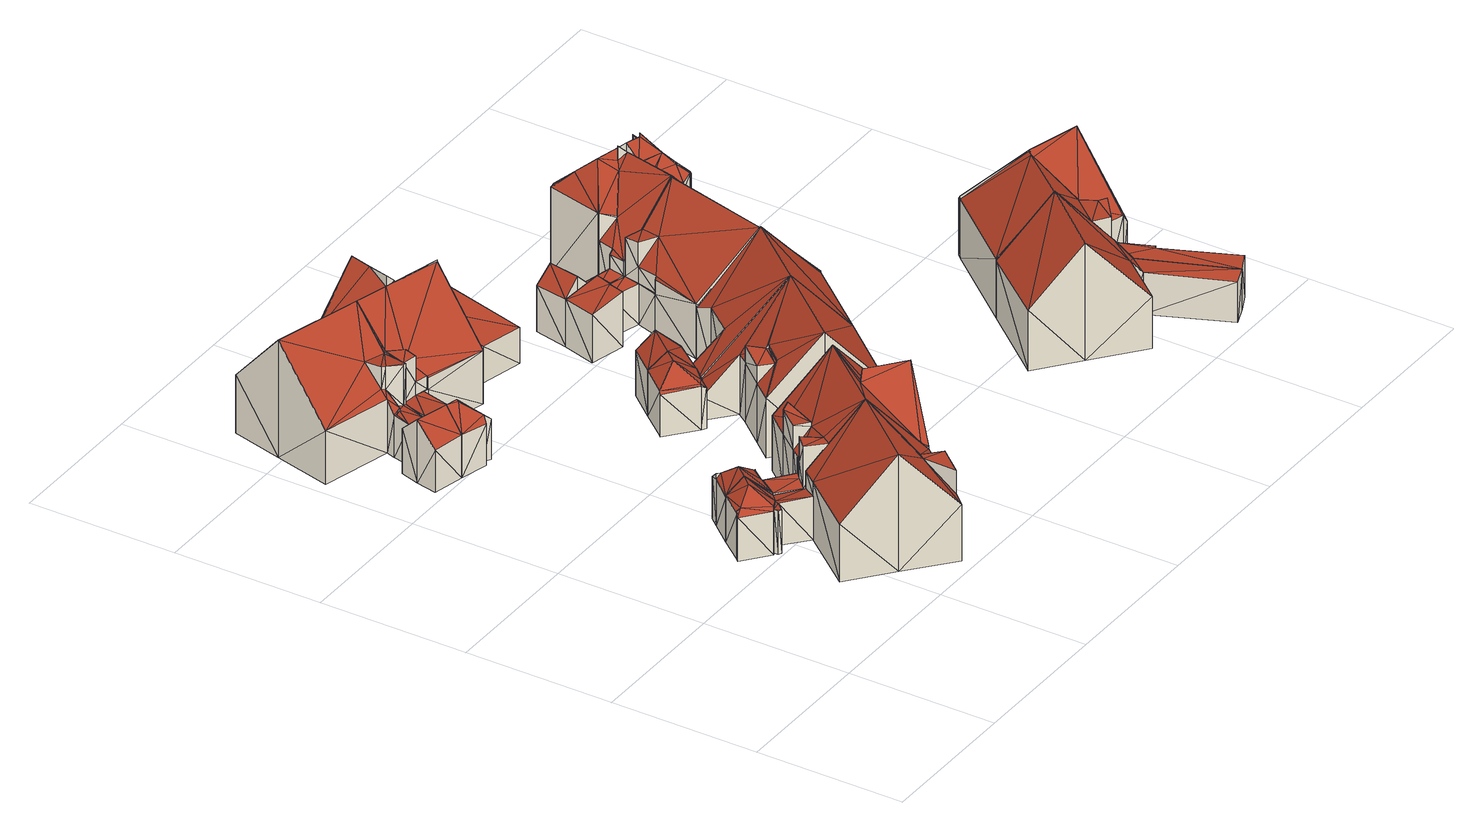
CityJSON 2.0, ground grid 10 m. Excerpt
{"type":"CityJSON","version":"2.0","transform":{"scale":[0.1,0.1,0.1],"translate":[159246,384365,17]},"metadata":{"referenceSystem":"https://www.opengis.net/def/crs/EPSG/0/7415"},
"CityObjects":{
"building1":{"type":"Building","attributes":{"oorspronkelijk_bouwjaar":1928,"status":"Pand in gebruik","geconstateerd":false,"h_maaiveld":18.14,"dak_type":"slanted","pw_datum":"2016-12-01","pw_actueel":"yes","pw_bron":"ahn3","reconstructie_methode":"tudelft3d-geoflow","versie_methode":"v21.03.1","kas_warenhuis":false,"ondergronds_type":"above ground","lod11_replace":false,"reconstruction_skipped":false},"geometry":[{"type":"MultiSurface","lod":"2.2","boundaries":[[[0,1,2]],[[3,4,5]],[[6,4,7]],[[8,9,7]],[[10,1,11]],[[11,1,0]],[[2,12,0]],[[9,0,13]],[[11,0,9]],[[11,9,8]],[[6,14,4]],[[9,6,7]],[[14,15,16]],[[6,15,14]],[[4,14,5]],[[14,17,5]],[[18,5,17]],[[19,0,20]],[[20,0,12]],[[21,22,23]],[[24,21,23]],[[1,22,2]],[[23,22,1]],[[25,6,9]],[[26,25,9]],[[27,7,4]],[[28,27,4]],[[29,10,11]],[[30,29,11]],[[30,11,31]],[[31,11,32]],[[32,11,8]],[[33,18,17]],[[34,33,17]],[[28,4,35]],[[35,4,3]],[[36,13,0]],[[19,36,0]],[[37,9,13]],[[36,37,13]],[[22,21,38]],[[20,12,2]],[[22,20,2]],[[39,40,33]],[[33,5,18]],[[33,40,5]],[[41,17,14]],[[42,34,41]],[[41,34,17]],[[41,14,16]],[[43,41,16]],[[44,15,25]],[[25,15,6]],[[35,3,40]],[[40,3,5]],[[40,39,45]],[[43,16,15]],[[44,43,15]],[[42,41,46]],[[32,8,27]],[[27,8,7]],[[31,32,26]],[[47,31,26]],[[24,23,48]],[[23,1,10]],[[29,23,10]],[[34,42,45]],[[33,34,45]],[[45,42,49]],[[33,45,39]],[[20,22,38]],[[30,38,48]],[[19,20,38]],[[30,48,29]],[[48,23,29]],[[19,38,30]],[[37,19,30]],[[37,36,19]],[[37,30,31]],[[46,32,27]],[[25,26,46]],[[46,26,32]],[[44,41,43]],[[25,46,41]],[[44,25,41]],[[42,46,49]],[[49,46,28]],[[28,46,27]],[[40,45,35]],[[35,49,28]],[[35,45,49]],[[24,48,38]],[[21,24,38]]],"semantics":{"surfaces":[{"type":"GroundSurface"},{"type":"WallSurface"},{"type":"RoofSurface"}],"values":[0,0,0,0,0,0,0,0,0,0,0,0,0,0,0,0,0,1,1,1,1,1,1,1,1,1,1,1,1,1,1,1,1,1,1,1,1,1,1,1,1,1,1,1,1,1,1,1,1,1,1,1,1,1,1,1,1,1,1,1,1,1,1,1,1,1,2,2,2,2,2,2,2,2,2,2,2,2,2,2,2,2,2,2,2,2,2,2,2,2,2,2,2]}}]},
"building2":{"type":"Building","attributes":{"oorspronkelijk_bouwjaar":1928,"status":"Pand in gebruik","geconstateerd":false,"h_maaiveld":17.98,"dak_type":"slanted","pw_datum":"2016-12-01","pw_actueel":"yes","pw_bron":"ahn3","reconstructie_methode":"tudelft3d-geoflow","versie_methode":"v21.03.1","kas_warenhuis":false,"ondergronds_type":"above ground","lod11_replace":false,"reconstruction_skipped":false},"geometry":[{"type":"Solid","lod":"2.2","boundaries":[[[[50,51,52]],[[52,51,53]],[[53,51,54]],[[51,50,55]],[[53,56,57]],[[58,59,60]],[[61,59,58]],[[52,53,57]],[[57,56,60]],[[60,59,57]],[[62,58,63]],[[64,58,62]],[[65,64,66]],[[61,58,64]],[[64,62,66]],[[67,56,53]],[[68,67,53]],[[69,50,52]],[[70,69,52]],[[71,61,64]],[[72,71,64]],[[73,65,74]],[[74,65,66]],[[75,51,76]],[[76,51,55]],[[70,52,77]],[[77,52,57]],[[72,64,73]],[[73,64,65]],[[68,53,78]],[[78,53,54]],[[76,55,50]],[[69,76,50]],[[77,57,59]],[[79,77,59]],[[80,60,67]],[[67,60,56]],[[81,82,83]],[[83,82,79]],[[74,66,62]],[[84,74,62]],[[78,54,51]],[[75,78,51]],[[85,86,87]],[[88,89,81]],[[81,89,82]],[[82,89,90]],[[91,92,90]],[[89,91,90]],[[86,85,88]],[[88,85,89]],[[83,79,71]],[[71,79,61]],[[61,79,59]],[[84,62,93]],[[93,62,63]],[[93,63,58]],[[94,93,58]],[[94,58,80]],[[80,58,60]],[[92,91,95]],[[76,69,75]],[[75,69,70]],[[67,77,92]],[[80,67,95]],[[82,77,79]],[[92,77,82]],[[90,92,82]],[[95,67,92]],[[88,71,86]],[[81,83,88]],[[86,71,87]],[[88,83,71]],[[74,84,73]],[[73,84,72]],[[75,70,68]],[[78,75,68]],[[67,68,77]],[[68,70,77]],[[95,91,80]],[[80,91,94]],[[94,91,89]],[[84,93,87]],[[93,85,87]],[[87,71,72]],[[87,72,84]],[[94,89,85]],[[93,94,85]]]],"semantics":{"surfaces":[{"type":"GroundSurface"},{"type":"WallSurface"},{"type":"RoofSurface"}],"values":[[0,0,0,0,0,0,0,0,0,0,0,0,0,0,0,1,1,1,1,1,1,1,1,1,1,1,1,1,1,1,1,1,1,1,1,1,1,1,1,1,1,1,1,1,1,1,1,1,1,1,1,1,1,1,1,1,1,1,1,1,1,2,2,2,2,2,2,2,2,2,2,2,2,2,2,2,2,2,2,2,2,2,2,2,2,2,2,2]]}}]},
"building3":{"type":"Building","attributes":{"oorspronkelijk_bouwjaar":1928,"status":"Pand in gebruik","geconstateerd":false,"h_maaiveld":18.12,"dak_type":"slanted","pw_datum":"2016-12-01","pw_actueel":"yes","pw_bron":"ahn3","reconstructie_methode":"tudelft3d-geoflow","versie_methode":"v21.03.1","kas_warenhuis":false,"ondergronds_type":"above ground","lod11_replace":false,"reconstruction_skipped":false},"geometry":[{"type":"Solid","lod":"2.2","boundaries":[[[[96,97,98]],[[99,96,98]],[[4,96,99]],[[100,7,101]],[[102,100,103]],[[104,105,102]],[[10,106,107]],[[108,104,109]],[[108,109,110]],[[107,11,108]],[[107,108,111]],[[107,111,112]],[[106,11,107]],[[108,11,104]],[[105,100,102]],[[100,101,103]],[[11,105,104]],[[7,99,101]],[[4,99,7]],[[3,96,4]],[[113,112,114]],[[114,112,111]],[[115,102,116]],[[117,115,116]],[[116,102,103]],[[118,119,98]],[[30,11,120]],[[121,30,120]],[[120,11,106]],[[122,107,113]],[[113,107,112]],[[121,120,123]],[[124,7,125]],[[125,7,100]],[[126,101,99]],[[127,126,99]],[[127,99,119]],[[119,99,98]],[[128,3,4]],[[28,128,4]],[[129,130,131]],[[132,129,131]],[[104,130,109]],[[131,130,104]],[[133,134,135]],[[135,134,136]],[[137,138,139]],[[139,138,125]],[[125,138,140]],[[131,104,102]],[[115,131,102]],[[132,131,134]],[[133,132,134]],[[141,108,142]],[[142,108,110]],[[143,97,96]],[[144,143,145]],[[145,143,96]],[[144,145,146]],[[120,106,10]],[[147,120,10]],[[142,110,109]],[[130,142,109]],[[145,96,128]],[[128,96,3]],[[148,149,150]],[[149,148,151]],[[147,10,107]],[[122,147,107]],[[114,111,108]],[[141,114,108]],[[28,4,124]],[[124,4,7]],[[118,98,97]],[[143,118,97]],[[116,103,101]],[[126,116,101]],[[117,116,138]],[[138,116,140]],[[152,105,11]],[[30,152,11]],[[139,125,152]],[[105,125,100]],[[152,125,105]],[[137,153,138]],[[135,136,129]],[[129,136,130]],[[120,147,123]],[[150,122,148]],[[123,147,122]],[[123,122,150]],[[151,141,149]],[[123,150,30]],[[141,150,149]],[[121,123,30]],[[141,151,114]],[[30,150,141]],[[124,126,127]],[[154,124,127]],[[154,127,155]],[[28,124,154]],[[155,127,119]],[[118,155,119]],[[118,143,146]],[[155,146,154]],[[155,118,146]],[[146,143,144]],[[128,146,145]],[[28,154,128]],[[128,154,146]],[[135,129,133]],[[133,129,132]],[[140,124,125]],[[116,126,140]],[[140,126,124]],[[148,122,151]],[[151,122,114]],[[114,122,113]],[[152,153,139]],[[139,153,137]],[[30,141,134]],[[130,136,142]],[[138,153,115]],[[141,136,134]],[[115,134,131]],[[138,115,117]],[[153,152,30]],[[115,153,134]],[[153,30,134]],[[136,141,142]]]],"semantics":{"surfaces":[{"type":"GroundSurface"},{"type":"WallSurface"},{"type":"RoofSurface"}],"values":[[0,0,0,0,0,0,0,0,0,0,0,0,0,0,0,0,0,0,0,0,1,1,1,1,1,1,1,1,1,1,1,1,1,1,1,1,1,1,1,1,1,1,1,1,1,1,1,1,1,1,1,1,1,1,1,1,1,1,1,1,1,1,1,1,1,1,1,1,1,1,1,1,1,1,1,1,1,1,1,1,1,1,1,1,1,1,1,2,2,2,2,2,2,2,2,2,2,2,2,2,2,2,2,2,2,2,2,2,2,2,2,2,2,2,2,2,2,2,2,2,2,2,2,2,2,2,2,2,2,2]]}}]},
"building4":{"type":"Building","attributes":{"oorspronkelijk_bouwjaar":1928,"status":"Pand in gebruik","geconstateerd":false,"h_maaiveld":17.96,"dak_type":"slanted","pw_datum":"2016-12-01","pw_actueel":"yes","pw_bron":"ahn3","reconstructie_methode":"tudelft3d-geoflow","versie_methode":"v21.03.1","kas_warenhuis":false,"ondergronds_type":"above ground","lod11_replace":false,"reconstruction_skipped":false},"geometry":[{"type":"Solid","lod":"2.2","boundaries":[[[[156,157,158]],[[159,160,52]],[[61,64,161]],[[158,157,162]],[[163,161,158]],[[161,164,61]],[[165,166,167]],[[158,161,64]],[[166,168,52]],[[160,166,52]],[[169,166,165]],[[166,160,167]],[[168,50,52]],[[170,50,168]],[[171,160,159]],[[159,172,164]],[[171,159,164]],[[172,61,164]],[[64,173,156]],[[158,64,156]],[[173,65,156]],[[174,165,167]],[[175,174,167]],[[176,61,172]],[[177,178,176]],[[176,178,61]],[[179,162,180]],[[180,162,157]],[[181,171,164]],[[182,181,164]],[[183,184,185]],[[186,187,188]],[[188,187,189]],[[190,65,191]],[[191,65,173]],[[184,183,179]],[[179,158,162]],[[179,183,158]],[[182,164,161]],[[192,182,161]],[[193,194,195]],[[195,194,192]],[[196,197,194]],[[193,196,194]],[[188,189,198]],[[199,156,190]],[[190,156,65]],[[176,172,200]],[[200,172,159]],[[201,160,181]],[[181,160,171]],[[175,167,160]],[[201,175,160]],[[202,169,174]],[[174,169,165]],[[203,163,158]],[[183,203,158]],[[72,64,178]],[[178,64,61]],[[69,50,204]],[[204,50,170]],[[204,170,168]],[[205,204,168]],[[205,168,206]],[[206,168,166]],[[191,173,64]],[[72,191,64]],[[207,196,208]],[[209,207,208]],[[206,166,202]],[[202,166,169]],[[70,52,69]],[[69,52,50]],[[209,208,210]],[[195,192,203]],[[203,192,163]],[[163,192,161]],[[196,176,197]],[[207,177,196]],[[196,177,176]],[[187,186,211]],[[199,180,156]],[[156,180,157]],[[200,159,52]],[[70,200,52]],[[69,204,205]],[[70,69,212]],[[212,69,205]],[[70,212,213]],[[180,199,214]],[[188,198,186]],[[214,199,211]],[[198,211,186]],[[214,211,198]],[[214,179,180]],[[72,187,191]],[[185,184,189]],[[214,184,179]],[[198,184,214]],[[185,189,187]],[[189,184,198]],[[185,187,72]],[[194,197,182]],[[181,197,200]],[[200,197,176]],[[192,194,182]],[[182,197,181]],[[205,206,212]],[[174,206,202]],[[174,175,206]],[[175,212,206]],[[213,212,175]],[[210,178,177]],[[209,177,207]],[[209,210,177]],[[193,203,208]],[[178,210,72]],[[203,183,208]],[[185,210,208]],[[193,208,196]],[[203,193,195]],[[183,185,208]],[[185,72,210]],[[200,213,201]],[[200,70,213]],[[200,201,181]],[[201,213,175]],[[187,211,191]],[[191,199,190]],[[191,211,199]]]],"semantics":{"surfaces":[{"type":"GroundSurface"},{"type":"WallSurface"},{"type":"RoofSurface"}],"values":[[0,0,0,0,0,0,0,0,0,0,0,0,0,0,0,0,0,0,0,0,0,1,1,1,1,1,1,1,1,1,1,1,1,1,1,1,1,1,1,1,1,1,1,1,1,1,1,1,1,1,1,1,1,1,1,1,1,1,1,1,1,1,1,1,1,1,1,1,1,1,1,1,1,1,1,1,1,1,1,1,1,1,1,1,1,2,2,2,2,2,2,2,2,2,2,2,2,2,2,2,2,2,2,2,2,2,2,2,2,2,2,2,2,2,2,2,2,2,2,2,2,2,2,2,2,2,2,2,2,2]]}}]},
"building5":{"type":"Building","attributes":{"oorspronkelijk_bouwjaar":1928,"status":"Pand in gebruik","geconstateerd":false,"h_maaiveld":18.01,"dak_type":"slanted","pw_datum":"2016-12-01","pw_actueel":"yes","pw_bron":"ahn3","reconstructie_methode":"tudelft3d-geoflow","versie_methode":"v21.03.1","kas_warenhuis":false,"ondergronds_type":"above ground","lod11_replace":false,"reconstruction_skipped":false},"geometry":[{"type":"Solid","lod":"2.2","boundaries":[[[[215,216,217]],[[218,219,220]],[[221,219,222]],[[223,224,217]],[[221,220,219]],[[225,226,227]],[[228,217,229]],[[215,217,228]],[[229,217,224]],[[225,230,226]],[[228,229,230]],[[228,230,225]],[[221,225,227]],[[221,227,220]],[[227,231,220]],[[232,219,233]],[[233,219,218]],[[234,226,230]],[[235,234,230]],[[236,224,237]],[[237,224,223]],[[238,215,228]],[[239,238,228]],[[233,218,220]],[[240,233,220]],[[241,221,242]],[[242,221,222]],[[235,230,243]],[[243,230,229]],[[244,243,245]],[[245,243,236]],[[224,236,229]],[[236,243,229]],[[237,223,217]],[[246,237,217]],[[247,248,249]],[[245,236,249]],[[250,251,252]],[[243,244,252]],[[242,222,232]],[[232,222,219]],[[251,250,248]],[[247,251,248]],[[253,240,254]],[[254,220,231]],[[254,240,220]],[[254,231,227]],[[255,254,227]],[[255,227,234]],[[256,255,234]],[[234,227,226]],[[257,258,241]],[[241,258,221]],[[221,258,225]],[[240,253,259]],[[256,234,258]],[[257,256,258]],[[239,228,258]],[[258,228,225]],[[246,217,260]],[[260,217,216]],[[260,216,238]],[[238,216,215]],[[260,238,246]],[[246,238,239]],[[257,255,256]],[[254,255,259]],[[241,261,257]],[[257,261,255]],[[259,253,254]],[[261,259,255]],[[261,241,242]],[[232,261,242]],[[235,258,234]],[[246,251,247]],[[243,252,235]],[[235,239,258]],[[246,239,251]],[[252,239,235]],[[251,239,252]],[[237,247,249]],[[237,249,236]],[[246,247,237]],[[248,250,249]],[[245,252,244]],[[249,250,252]],[[249,252,245]],[[240,259,232]],[[233,240,232]],[[232,259,261]]]],"semantics":{"surfaces":[{"type":"GroundSurface"},{"type":"WallSurface"},{"type":"RoofSurface"}],"values":[[0,0,0,0,0,0,0,0,0,0,0,0,0,0,0,1,1,1,1,1,1,1,1,1,1,1,1,1,1,1,1,1,1,1,1,1,1,1,1,1,1,1,1,1,1,1,1,1,1,1,1,1,1,1,1,1,1,1,1,1,1,1,1,2,2,2,2,2,2,2,2,2,2,2,2,2,2,2,2,2,2,2,2,2,2,2,2,2,2,2]]}}]},
"building6":{"type":"Building","attributes":{"oorspronkelijk_bouwjaar":1928,"status":"Pand in gebruik","geconstateerd":false,"h_maaiveld":17.98,"dak_type":"single horizontal","pw_datum":"2016-12-01","pw_actueel":"yes","pw_bron":"ahn3","reconstructie_methode":"tudelft3d-geoflow","versie_methode":"v21.03.1","kas_warenhuis":false,"ondergronds_type":"above ground","lod11_replace":false,"reconstruction_skipped":false},"geometry":[{"type":"Solid","lod":"2.2","boundaries":[[[[262,263,264]],[[264,263,265]],[[266,264,267]],[[267,264,265]],[[268,263,262]],[[269,268,262]],[[267,265,268]],[[268,265,263]],[[269,262,264]],[[266,269,264]],[[269,266,268]],[[268,266,267]]]],"semantics":{"surfaces":[{"type":"GroundSurface"},{"type":"WallSurface"},{"type":"RoofSurface"}],"values":[[0,0,1,1,1,1,1,1,1,1,2,2]]}}]},
"building7":{"type":"Building","attributes":{"oorspronkelijk_bouwjaar":1928,"status":"Pand in gebruik","geconstateerd":false,"h_maaiveld":17.99,"dak_type":"slanted","pw_datum":"2016-12-01","pw_actueel":"yes","pw_bron":"ahn3","reconstructie_methode":"tudelft3d-geoflow","versie_methode":"v21.03.1","kas_warenhuis":false,"ondergronds_type":"above ground","lod11_replace":false,"reconstruction_skipped":false},"geometry":[{"type":"Solid","lod":"2.2","boundaries":[[[[222,270,221]],[[271,272,273]],[[221,270,272]],[[274,275,228]],[[276,272,271]],[[276,271,277]],[[221,272,276]],[[274,276,275]],[[228,275,278]],[[228,278,279]],[[278,280,279]],[[215,279,281]],[[228,279,215]],[[274,221,276]],[[282,275,283]],[[283,275,276]],[[283,276,284]],[[284,276,277]],[[285,273,272]],[[286,285,272]],[[287,281,279]],[[288,287,279]],[[238,215,281]],[[287,238,281]],[[242,222,221]],[[241,242,221]],[[286,272,289]],[[289,272,270]],[[290,278,275]],[[282,290,275]],[[291,280,278]],[[290,291,278]],[[288,279,291]],[[291,279,280]],[[239,228,238]],[[238,228,215]],[[289,270,222]],[[242,289,222]],[[292,293,294]],[[294,293,295]],[[241,221,293]],[[292,241,293]],[[293,221,274]],[[293,274,228]],[[239,293,228]],[[284,277,295]],[[295,277,271]],[[294,295,285]],[[285,295,273]],[[273,295,271]],[[293,239,282]],[[295,293,283]],[[291,290,288]],[[290,239,288]],[[282,239,290]],[[283,293,282]],[[295,283,284]],[[239,238,288]],[[288,238,287]],[[285,286,294]],[[294,241,292]],[[294,286,241]],[[286,289,242]],[[241,286,242]]]],"semantics":{"surfaces":[{"type":"GroundSurface"},{"type":"WallSurface"},{"type":"RoofSurface"}],"values":[[0,0,0,0,0,0,0,0,0,0,0,0,0,0,1,1,1,1,1,1,1,1,1,1,1,1,1,1,1,1,1,1,1,1,1,1,1,1,1,1,1,1,1,1,1,1,1,1,1,1,2,2,2,2,2,2,2,2,2,2,2,2,2,2]]}}]},
"building8":{"type":"Building","attributes":{"oorspronkelijk_bouwjaar":1928,"status":"Pand in gebruik","geconstateerd":false,"h_maaiveld":17.99,"dak_type":"slanted","pw_datum":"2016-12-01","pw_actueel":"yes","pw_bron":"ahn3","reconstructie_methode":"tudelft3d-geoflow","versie_methode":"v21.03.1","kas_warenhuis":false,"ondergronds_type":"above ground","lod11_replace":false,"reconstruction_skipped":false},"geometry":[{"type":"Solid","lod":"2.2","boundaries":[[[[296,297,298]],[[281,299,300]],[[301,299,280]],[[301,302,303]],[[304,302,301]],[[297,305,298]],[[306,297,307]],[[305,297,306]],[[296,308,304]],[[296,298,308]],[[308,302,304]],[[303,300,299]],[[301,303,299]],[[309,296,304]],[[310,309,304]],[[311,281,312]],[[312,281,300]],[[313,314,315]],[[315,314,280]],[[280,314,301]],[[316,299,311]],[[311,299,281]],[[317,305,306]],[[318,317,306]],[[319,320,321]],[[322,307,323]],[[323,307,297]],[[324,303,325]],[[325,303,302]],[[320,326,327]],[[319,328,320]],[[320,328,326]],[[326,308,329]],[[329,308,298]],[[309,297,296]],[[330,323,309]],[[309,323,297]],[[330,309,331]],[[331,309,329]],[[312,300,303]],[[324,312,303]],[[326,302,308]],[[328,325,326]],[[326,325,302]],[[318,306,307]],[[322,318,307]],[[331,329,317]],[[317,329,305]],[[305,329,298]],[[315,280,299]],[[316,315,299]],[[310,304,314]],[[314,304,301]],[[320,327,332]],[[333,320,332]],[[333,332,313]],[[313,332,314]],[[311,312,316]],[[316,312,324]],[[331,317,323]],[[330,331,323]],[[323,317,318]],[[322,323,318]],[[315,316,321]],[[325,321,324]],[[315,321,333]],[[333,321,320]],[[315,333,313]],[[316,324,321]],[[321,325,319]],[[319,325,328]],[[314,332,310]],[[310,327,326]],[[310,332,327]],[[310,326,309]],[[309,326,329]]]],"semantics":{"surfaces":[{"type":"GroundSurface"},{"type":"WallSurface"},{"type":"RoofSurface"}],"values":[[0,0,0,0,0,0,0,0,0,0,0,0,0,1,1,1,1,1,1,1,1,1,1,1,1,1,1,1,1,1,1,1,1,1,1,1,1,1,1,1,1,1,1,1,1,1,1,1,1,1,1,1,1,1,1,1,1,2,2,2,2,2,2,2,2,2,2,2,2,2,2,2,2,2,2,2]]}}]},
"building9":{"type":"Building","attributes":{"oorspronkelijk_bouwjaar":1928,"status":"Pand in gebruik","geconstateerd":false,"h_maaiveld":17.97,"dak_type":"slanted","pw_datum":"2016-12-01","pw_actueel":"yes","pw_bron":"ahn3","reconstructie_methode":"tudelft3d-geoflow","versie_methode":"v21.03.1","kas_warenhuis":false,"ondergronds_type":"above ground","lod11_replace":false,"reconstruction_skipped":false},"geometry":[{"type":"MultiSurface","lod":"2.2","boundaries":[[[334,303,335]],[[336,337,338]],[[303,339,335]],[[339,340,335]],[[337,305,341]],[[342,343,334]],[[336,344,337]],[[343,345,334]],[[345,346,347]],[[348,346,345]],[[345,347,303]],[[349,347,346]],[[345,303,334]],[[300,303,347]],[[340,339,298]],[[340,298,350]],[[298,336,350]],[[344,336,298]],[[344,305,337]],[[351,335,352]],[[353,351,352]],[[352,335,340]],[[354,336,355]],[[355,336,338]],[[352,340,350]],[[356,352,350]],[[357,345,343]],[[358,357,343]],[[359,360,335]],[[351,359,335]],[[361,337,362]],[[362,337,341]],[[363,364,365]],[[365,364,349]],[[349,364,347]],[[366,367,368]],[[369,370,371]],[[367,366,371]],[[356,350,336]],[[354,356,336]],[[329,298,372]],[[372,298,339]],[[373,372,303]],[[374,373,303]],[[303,372,339]],[[375,376,377]],[[375,378,376]],[[379,380,381]],[[370,369,382]],[[382,369,383]],[[384,300,364]],[[364,300,347]],[[362,341,305]],[[317,362,305]],[[385,344,329]],[[329,344,298]],[[386,348,345]],[[387,386,357]],[[357,386,345]],[[382,383,363]],[[363,388,364]],[[363,383,388]],[[317,305,344]],[[385,317,344]],[[355,338,337]],[[361,355,337]],[[374,303,384]],[[384,303,300]],[[389,359,380]],[[379,389,380]],[[390,358,391]],[[391,358,342]],[[342,358,343]],[[353,352,372]],[[373,353,372]],[[392,393,383]],[[383,393,388]],[[393,392,394]],[[395,396,394]],[[397,398,378]],[[391,342,399]],[[399,342,334]],[[358,390,400]],[[387,357,401]],[[402,346,386]],[[386,346,348]],[[365,349,346]],[[402,365,346]],[[398,397,403]],[[396,395,404]],[[378,375,377]],[[374,404,377]],[[384,364,388]],[[397,378,377]],[[403,397,377]],[[403,377,404]],[[404,374,396]],[[374,394,396]],[[384,393,374]],[[384,388,393]],[[374,393,394]],[[381,389,379]],[[376,405,381]],[[381,405,389]],[[378,405,376]],[[405,400,399]],[[391,400,390]],[[391,399,400]],[[368,367,398]],[[405,378,400]],[[398,367,357]],[[367,401,357]],[[398,357,378]],[[357,400,378]],[[358,400,357]],[[385,361,317]],[[317,361,362]],[[372,352,329]],[[329,352,356]],[[353,373,351]],[[376,381,377]],[[380,373,374]],[[351,373,380]],[[359,351,380]],[[381,374,377]],[[380,374,381]],[[401,365,402]],[[401,370,365]],[[401,371,370]],[[402,386,387]],[[371,401,367]],[[401,402,387]],[[370,363,365]],[[382,363,370]],[[354,329,356]],[[361,354,355]],[[361,385,354]],[[354,385,329]],[[392,383,369]],[[394,369,371]],[[394,392,369]],[[368,371,366]],[[403,371,368]],[[403,368,398]],[[404,371,403]],[[395,371,404]],[[394,371,395]]],"semantics":{"surfaces":[{"type":"GroundSurface"},{"type":"WallSurface"},{"type":"RoofSurface"}],"values":[0,0,0,0,0,0,0,0,0,0,0,0,0,0,0,0,0,0,0,1,1,1,1,1,1,1,1,1,1,1,1,1,1,1,1,1,1,1,1,1,1,1,1,1,1,1,1,1,1,1,1,1,1,1,1,1,1,1,1,1,1,1,1,1,1,1,1,1,1,1,1,1,1,1,1,1,1,1,1,1,1,1,1,1,1,1,1,1,1,1,2,2,2,2,2,2,2,2,2,2,2,2,2,2,2,2,2,2,2,2,2,2,2,2,2,2,2,2,2,2,2,2,2,2,2,2,2,2,2,2,2,2,2,2,2,2,2,2,2,2,2,2,2,2,2,2,2]}}]},
"building10":{"type":"Building","attributes":{"oorspronkelijk_bouwjaar":1928,"status":"Pand in gebruik","geconstateerd":false,"h_maaiveld":18.01,"dak_type":"slanted","pw_datum":"2016-12-01","pw_actueel":"yes","pw_bron":"ahn3","reconstructie_methode":"tudelft3d-geoflow","versie_methode":"v21.03.1","kas_warenhuis":false,"ondergronds_type":"above ground","lod11_replace":false,"reconstruction_skipped":false},"geometry":[{"type":"Solid","lod":"2.2","boundaries":[[[[406,407,408]],[[408,407,409]],[[406,410,411]],[[406,408,410]],[[410,412,413]],[[414,413,415]],[[413,416,415]],[[410,413,414]],[[410,414,411]],[[417,413,418]],[[418,413,412]],[[419,410,420]],[[420,410,408]],[[421,406,411]],[[422,421,411]],[[423,409,424]],[[424,409,407]],[[425,415,416]],[[426,425,416]],[[422,411,414]],[[427,422,414]],[[420,408,423]],[[423,408,409]],[[424,407,406]],[[421,424,406]],[[418,412,410]],[[419,418,410]],[[427,414,425]],[[425,414,415]],[[426,416,413]],[[417,426,413]],[[423,424,420]],[[420,424,421]],[[425,426,427]],[[427,426,417]],[[418,419,417]],[[422,419,421]],[[421,419,420]],[[422,427,419]],[[427,417,419]]]],"semantics":{"surfaces":[{"type":"GroundSurface"},{"type":"WallSurface"},{"type":"RoofSurface"}],"values":[[0,0,0,0,0,0,0,0,0,1,1,1,1,1,1,1,1,1,1,1,1,1,1,1,1,1,1,1,1,1,1,2,2,2,2,2,2,2,2,2]]}}]},
"building11":{"type":"Building","attributes":{"oorspronkelijk_bouwjaar":1928,"status":"Pand in gebruik","geconstateerd":false,"h_maaiveld":18.02,"dak_type":"slanted","pw_datum":"2016-12-01","pw_actueel":"yes","pw_bron":"ahn3","reconstructie_methode":"tudelft3d-geoflow","versie_methode":"v21.03.1","kas_warenhuis":false,"ondergronds_type":"above ground","lod11_replace":false,"reconstruction_skipped":false},"geometry":[{"type":"Solid","lod":"2.2","boundaries":[[[[411,428,429]],[[407,411,430]],[[429,428,431]],[[432,414,433]],[[430,429,434]],[[415,433,414]],[[407,430,435]],[[411,429,430]],[[429,431,436]],[[431,437,436]],[[414,437,431]],[[433,438,439]],[[433,439,432]],[[414,432,437]],[[437,432,440]],[[441,440,432]],[[442,428,411]],[[443,442,411]],[[444,430,434]],[[445,444,434]],[[445,434,446]],[[446,434,429]],[[446,429,436]],[[447,446,436]],[[448,437,449]],[[449,437,440]],[[449,440,450]],[[450,440,441]],[[451,432,452]],[[452,432,439]],[[450,441,432]],[[451,450,432]],[[453,415,414]],[[454,453,414]],[[455,456,457]],[[458,455,457]],[[459,447,448]],[[448,447,437]],[[437,447,436]],[[460,438,433]],[[455,460,456]],[[456,460,433]],[[461,435,444]],[[444,435,430]],[[462,463,457]],[[454,414,464]],[[464,414,431]],[[458,457,465]],[[442,431,428]],[[466,464,442]],[[442,464,431]],[[467,468,469]],[[470,467,469]],[[443,411,424]],[[424,411,407]],[[452,439,460]],[[460,439,438]],[[471,442,472]],[[473,466,471]],[[471,466,442]],[[424,407,435]],[[461,424,435]],[[456,433,453]],[[453,433,415]],[[473,471,468]],[[467,473,468]],[[471,472,459]],[[459,472,447]],[[470,469,463]],[[462,470,463]],[[470,464,467]],[[467,466,473]],[[467,464,466]],[[454,462,453]],[[456,462,457]],[[456,453,462]],[[424,461,444]],[[446,444,445]],[[443,424,444]],[[443,444,446]],[[472,446,447]],[[442,446,472]],[[443,446,442]],[[452,460,455]],[[451,452,465]],[[458,465,455]],[[465,452,455]],[[463,465,457]],[[469,451,463]],[[463,451,465]],[[448,449,469]],[[471,448,468]],[[450,451,449]],[[448,469,468]],[[459,448,471]],[[449,451,469]],[[470,462,454]],[[464,470,454]]]],"semantics":{"surfaces":[{"type":"GroundSurface"},{"type":"WallSurface"},{"type":"RoofSurface"}],"values":[[0,0,0,0,0,0,0,0,0,0,0,0,0,0,0,0,1,1,1,1,1,1,1,1,1,1,1,1,1,1,1,1,1,1,1,1,1,1,1,1,1,1,1,1,1,1,1,1,1,1,1,1,1,1,1,1,1,1,1,1,1,1,1,1,1,1,1,1,1,1,2,2,2,2,2,2,2,2,2,2,2,2,2,2,2,2,2,2,2,2,2,2,2,2,2,2,2,2]]}}]}
},
"vertices":[
[107,33,11],[157,33,11],[144,17,11],[80,135,11],[89,128,11],[68,120,11],[93,107,11],[103,117,11],[118,104,11],[109,93,11],[176,56,11],[147,81,11],[136,8,11],[79,56,11],[85,105,11],[87,101,11],[85,102,11],[83,104,11],[66,118,11],[107,33,92],[136,8,50],[144,17,66],[144,17,50],[157,33,50],[157,33,67],[93,107,40],[109,93,41],[103,117,37],[89,128,54],[176,56,50],[147,81,92],[118,104,50],[118,104,38],[66,118,41],[83,104,41],[80,135,43],[79,56,51],[109,93,51],[146,41,65],[68,120,44],[68,120,42],[85,105,41],[85,105,43],[85,102,41],[87,101,41],[71,119,45],[96,111,39],[109,93,50],[149,45,65],[83,121,54],
[57,302,10],[39,321,10],[61,315,10],[51,332,10],[43,334,10],[36,307,10],[52,335,10],[65,333,10],[57,353,10],[69,348,10],[55,347,10],[74,366,10],[19,404,10],[9,365,10],[79,388,10],[89,423,10],[28,439,10],[52,335,38],[51,332,41],[57,302,40],[61,315,54],[74,366,65],[79,388,91],[89,423,50],[28,439,50],[39,321,54],[36,307,39],[65,333,37],[43,334,41],[69,348,39],[55,347,39],[67,348,67],[67,348,39],[69,348,67],[19,404,91],[58,358,52],[58,358,67],[59,370,66],[60,356,67],[60,356,51],[60,356,40],[61,347,41],[61,347,39],[9,365,47],[57,353,47],[56,346,39],
[92,149,11],[97,155,11],[117,138,11],[111,130,11],[117,105,11],[111,129,11],[128,115,11],[128,116,11],[133,122,11],[129,95,11],[173,59,11],[196,81,11],[187,129,11],[146,137,11],[159,153,11],[215,107,11],[217,105,11],[217,105,52],[215,107,52],[128,115,50],[128,116,39],[128,116,50],[117,138,40],[117,138,39],[173,59,52],[173,59,55],[196,81,92],[174,60,54],[103,117,38],[117,105,38],[111,129,39],[111,130,39],[80,135,42],[146,137,66],[146,137,49],[133,122,50],[133,122,67],[143,116,66],[143,116,63],[154,139,66],[154,139,55],[125,113,67],[125,113,50],[117,105,67],[125,113,38],[187,129,91],[159,153,49],[97,155,40],[92,149,47],[92,149,43],[95,148,46],[176,56,52],[173,100,92],[173,100,83],[168,98,86],[183,106,78],[129,95,66],[133,101,66],[96,136,54],[116,138,40],
[118,416,10],[148,408,10],[141,372,10],[65,332,10],[80,325,10],[89,345,10],[150,407,10],[131,334,10],[86,346,10],[89,322,10],[79,301,10],[87,323,10],[78,300,10],[83,298,10],[76,297,10],[81,326,10],[70,350,10],[88,422,10],[89,322,38],[87,323,40],[70,350,38],[70,350,66],[74,366,66],[150,407,51],[148,408,51],[81,326,39],[86,346,39],[141,372,90],[141,372,91],[101,382,91],[107,385,94],[107,385,86],[109,381,91],[109,381,90],[89,423,52],[88,422,52],[89,345,39],[89,346,48],[89,346,39],[89,345,47],[80,348,48],[80,348,39],[110,381,89],[118,416,91],[65,332,38],[80,325,40],[83,298,38],[131,334,47],[76,297,39],[78,300,43],[79,301,42],[80,348,66],[83,357,59],[83,357,66],[75,366,66],[114,401,91],[69,312,53],[69,313,54],[136,400,63],
[267,166,10],[226,117,10],[197,141,10],[156,228,10],[157,229,10],[175,212,10],[180,238,10],[171,246,10],[170,164,10],[181,177,10],[194,227,10],[184,217,10],[183,217,10],[238,190,10],[196,195,10],[201,202,10],[178,210,10],[157,229,41],[156,228,39],[184,217,26],[201,202,51],[181,177,51],[170,164,51],[267,166,48],[238,190,90],[175,212,40],[180,238,53],[171,246,42],[196,195,51],[196,195,63],[181,177,63],[197,141,90],[190,169,65],[190,169,63],[189,170,63],[201,182,63],[201,182,65],[200,183,63],[175,212,41],[178,210,38],[183,217,39],[184,217,38],[194,227,37],[194,227,27],[176,213,41],[226,117,48],[173,230,53],
[150,346,10],[165,404,10],[179,339,10],[194,396,10],[179,339,35],[194,396,35],[165,404,35],[150,346,35],
[186,264,10],[206,245,10],[195,256,10],[207,246,10],[193,227,10],[220,224,10],[203,240,10],[207,245,10],[235,243,10],[273,233,10],[238,255,10],[305,212,10],[220,224,51],[203,240,26],[207,245,26],[207,246,39],[195,256,53],[305,212,48],[273,233,90],[186,264,41],[235,243,51],[238,255,45],[193,227,38],[193,227,27],[206,245,39],[206,245,25],
[230,309,10],[229,309,10],[233,320,10],[272,233,10],[327,296,10],[247,289,10],[268,311,10],[290,305,10],[251,303,10],[208,326,10],[202,304,10],[226,298,10],[254,314,10],[230,309,38],[251,303,38],[305,212,49],[327,296,48],[247,289,48],[247,289,38],[238,255,48],[272,233,90],[208,326,43],[202,304,43],[252,304,66],[252,304,49],[265,298,65],[226,298,48],[229,309,48],[290,305,90],[268,311,64],[254,314,38],[252,304,38],[254,314,65],[233,320,38],[230,309,48],[233,320,48],[248,289,38],[248,289,50],
[262,338,10],[258,325,10],[234,331,10],[223,346,10],[238,342,10],[254,315,10],[256,326,10],[213,349,10],[271,376,10],[273,375,10],[218,324,10],[335,360,10],[339,357,10],[332,318,10],[341,358,10],[342,356,10],[235,331,10],[258,325,51],[256,326,38],[256,326,48],[234,331,39],[238,342,39],[235,331,38],[335,360,68],[273,375,69],[262,337,50],[262,337,10],[223,346,53],[213,349,42],[332,318,65],[332,318,49],[342,356,67],[319,345,91],[319,345,88],[317,344,90],[327,325,72],[327,325,73],[324,333,79],[254,315,38],[254,315,48],[290,305,91],[295,345,95],[295,345,85],[299,341,90],[301,348,90],[272,331,64],[272,331,63],[291,342,81],[331,318,67],[331,318,66],[327,296,49],[218,324,54],[341,358,68],[335,360,76],[331,318,50],[262,337,69],[273,375,71],[271,376,69],[324,318,63],[324,318,58],[312,330,73],[311,331,74],[311,331,75],[307,347,84],[307,347,90],[262,338,69],[278,364,80],[335,355,73],[339,357,71],[307,338,80],[307,337,80],[284,352,90],
[428,75,10],[452,15,10],[417,61,10],[439,10,10],[414,68,10],[424,85,10],[389,37,10],[357,63,10],[395,108,10],[368,131,10],[330,85,10],[357,63,91],[389,37,46],[414,68,46],[417,61,39],[428,75,38],[424,85,49],[439,10,38],[452,15,38],[368,131,50],[330,85,52],[395,108,91],
[422,86,10],[435,93,10],[443,69,10],[413,94,10],[462,135,10],[411,183,10],[445,70,10],[464,21,10],[439,98,10],[441,100,10],[414,186,10],[471,171,10],[452,97,10],[452,94,10],[422,86,38],[424,85,38],[443,69,39],[445,70,39],[435,93,39],[439,98,39],[441,100,47],[452,97,47],[452,94,44],[462,135,90],[471,171,49],[368,131,51],[395,108,90],[411,183,53],[411,183,51],[424,144,90],[424,144,91],[439,98,45],[414,186,49],[464,21,39],[422,141,90],[422,141,87],[413,94,65],[425,144,91],[422,86,66],[433,102,66],[433,102,48],[430,114,59],[430,114,64],[438,99,45],[438,99,39],[438,99,66]
]}
